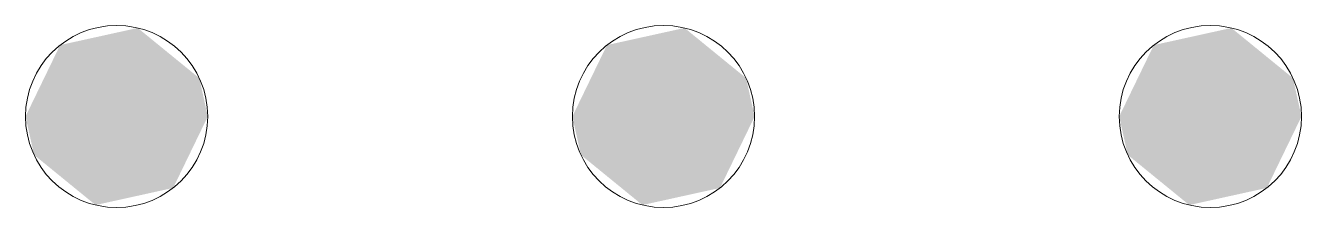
# Model space of a CAD drawing. Header units: millimetres. Extents: x -0.88 to 0.88, y -0.12 to 0.12.
import ezdxf

# ---------------------------------------------------------------- set-up
doc = ezdxf.new("R2010")
doc.units = ezdxf.units.MM
doc.linetypes.add('K5LT32768', pattern=[0])

msp = doc.modelspace()

# ---------------------------------------------------------------- hatches: boundary and pattern name
h = msp.add_hatch(color=7)
h.paths.add_polyline_path([(-0.875, 0), (-0.8275, 0.0981), (-0.7211, 0.1216), (-0.6367, 0.0527), (-0.625, 0), (-0.6725, -0.0981), (-0.7789, -0.1216), (-0.8633, -0.0527)])
h.paths.add_polyline_path([(-0.125, 0), (-0.0775, 0.0981), (0.0289, 0.1216), (0.1133, 0.0527), (0.125, 0), (0.0775, -0.0981), (-0.0289, -0.1216), (-0.1133, -0.0527)])
h.paths.add_polyline_path([(0.625, 0), (0.6725, 0.0981), (0.7789, 0.1216), (0.8633, 0.0527), (0.875, 0), (0.8275, -0.0981), (0.7211, -0.1216), (0.6367, -0.0527)])

# ---------------------------------------------------------------- linework, layer by layer
at = {"color": 7, "linetype": 'K5LT32768', "lineweight": 18}
for centre in [(-0.75, 0), (0, 0), (0.75, 0)]:
    msp.add_circle(centre, 0.125, dxfattribs=at)

doc.saveas('drawing.dxf')
